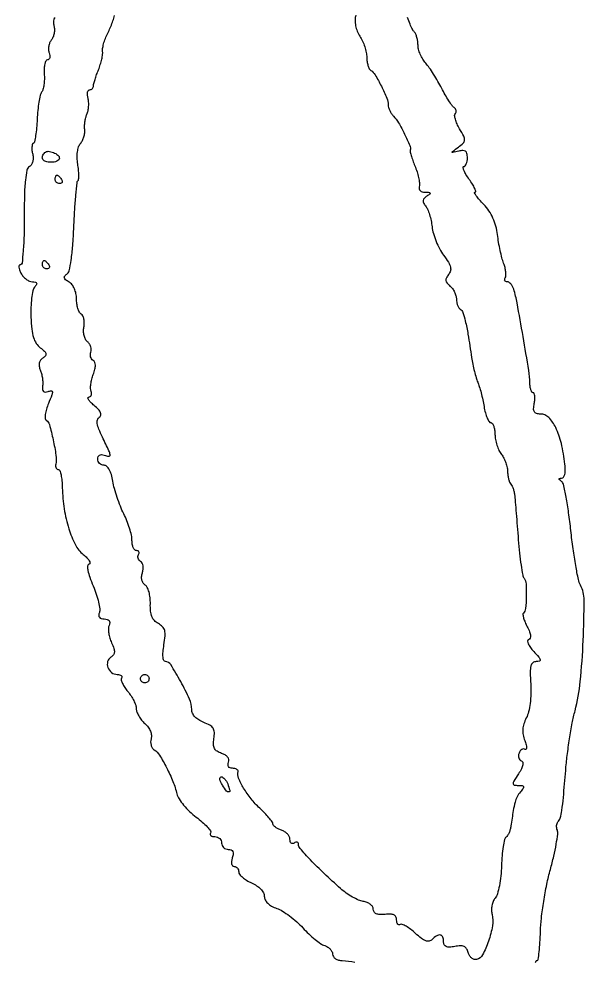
# Model space of a CAD drawing. Extents: x 173 to 1088, y 212 to 1028.
# Drawn here: x 955.5 to 1087.9, y 555.6 to 776.6 of the extents above; entities that cross this region are included whole.
import ezdxf

# ---------------------------------------------------------------- set-up
doc = ezdxf.new("R2010")
doc.units = 0

msp = doc.modelspace()

# ---------------------------------------------------------------- linework, layer by layer
for points in [[(963.989844, 776.853525, 0.15845), (963.673742, 776.465074, 0.108556), (963.576572, 775.832922, 0.048045), (963.711644, 774.994674, -0.061167), (963.828354, 774.126277, -0.047678), (963.748517, 773.176584, -0.048942), (963.497072, 772.292032, -0.079658), (963.100771, 771.621422, 0.075359), (962.712794, 770.977527, 0.055767), (962.482353, 770.177467, 0.056003), (962.435051, 769.350411, 0.07807), (962.589736, 768.626748, -0.052381), (962.756652, 768.003665, -0.094838), (962.739802, 767.477857, -0.14371), (962.548518, 767.13315, -0.197178), (962.224006, 767, 0.281313), (961.857886, 766.776309, 0.059919), (961.587569, 766.045313, 0.046302), (961.437507, 764.995397, 0.028769), (961.447586, 763.75, -0.024845), (961.468691, 762.425542, -0.026454), (961.356443, 761.133269, -0.027297), (961.141567, 760.040275, -0.099474), (960.837434, 759.405809, 0.105309), (960.503511, 758.688043, 0.015235), (960.188805, 757.095761, 0.016702), (959.933546, 755.162255, 0.013595), (959.786027, 753.078341, -0.011861), (959.649007, 751.042526, -0.017275), (959.42391, 749.257927, -0.012867), (959.153549, 747.819182, -0.204205), (958.873042, 747.421536, 0.192076), (958.646485, 747.115776, 0.051156), (958.550483, 746.505144, 0.044161), (958.577196, 745.732198, 0.033254), (958.737279, 744.896646, -0.06038), (958.855821, 744.02498, -0.065558), (958.756478, 743.175195, -0.073234), (958.461831, 742.46548, -0.119947), (958.007063, 742.004365, 0.204669), (957.394762, 741.13472, 0.02632), (957.030191, 738.832752, 0.020575), (956.810457, 735.365854, 0.006271), (956.759927, 730.106723, -0.007643), (956.706682, 725.795701, -0.01328), (956.512835, 722.222294, -0.007061), (956.238391, 719.338276, -0.382638), (955.861079, 719, 0.27956), (955.58959, 718.835336, 0.138308), (955.504239, 718.425914, 0.072804), (955.643961, 717.785167, 0.032848), (956, 717, 0.056122), (956.527291, 716.235059, 0.052552), (957.222205, 715.5875, 0.056453), (957.971573, 715.146069, 0.105276), (958.657628, 715, -0.041982), (959.377266, 714.93947, -0.259303), (959.656711, 714.715677, -0.238108), (959.627061, 714.34305, -0.036469), (959.181489, 713.718681, 0.122627), (958.780812, 712.886433, 0.020999), (958.494337, 711.140843, 0.021792), (958.330252, 709.016694, 0.017922), (958.335534, 706.742359, 0.016447), (958.538865, 703.885522, 0.047903), (958.930788, 701.948885, 0.070004), (959.568838, 700.576487, 0.086317), (960.52649, 699.542681, -0.022573), (961.527665, 698.705287, -0.149855), (961.853931, 698.150489, -0.245052), (961.730883, 697.661497, -0.065548), (961.104283, 697.119928, 0.08704), (960.555331, 696.602889, 0.107807), (960.265292, 695.965261, 0.096771), (960.250818, 695.210357, 0.058548), (960.50797, 694.350925, -0.039426), (960.796826, 693.504531, -0.025437), (961.001961, 692.488455, -0.02555), (961.101536, 691.467875, -0.043182), (961.067073, 690.609774, 0.046005), (961.038167, 689.772391, 0.179946), (961.242681, 689.306339, 0.223829), (961.665511, 689.146799, 0.071825), (962.336998, 689.299077, -0.07769), (963.079575, 689.458392, -0.420742), (963.353013, 689.208596, -0.10099), (963.22908, 688.47457, -0.006805), (962.432545, 686.492799, 0.026028), (961.946928, 685.136115, 0.040761), (961.688425, 683.924559, 0.048621), (961.65878, 682.98584, 0.242499), (961.92192, 682.548256, -0.190923), (962.670487, 681.542676, -0.012567), (963.537671, 677.959941, -0.017484), (964.183713, 674.356107, -0.081245), (964.14218, 672.25, 0.064584), (964.116888, 671.771981, 0.094981), (964.226968, 671.367188, 0.121536), (964.451598, 671.098757, 0.159357), (964.753592, 671, -0.318526), (965.086639, 670.763874, -0.030496), (965.37375, 669.751562, -0.030028), (965.588707, 668.379026, -0.018622), (965.683417, 666.75, 0.032837), (966.115108, 661.770929, 0.038073), (967.191256, 657.138185, 0.042135), (968.736071, 653.36471, 0.108292), (970.59902, 651.100771, -0.029291), (971.459975, 650.337878, -0.062596), (972.005275, 649.638331, -0.122995), (972.162023, 649.117486, -0.336005), (971.95764, 648.819213, 0.304975), (971.614888, 648.374851, 0.062236), (971.676891, 647.330971, 0.039977), (972.092807, 645.789556, 0.015375), (972.903983, 643.723998, -0.019907), (973.638801, 641.80187, -0.023947), (974.168686, 639.941331, -0.023634), (974.460199, 638.360091, -0.126025), (974.359665, 637.494888, 0.080698), (974.226526, 636.855708, 0.17577), (974.374226, 636.384373, 0.163437), (974.801184, 636.095317, 0.067884), (975.5, 636, -0.067663), (976.202905, 635.904442, -0.165764), (976.628405, 635.614103, -0.17623), (976.772693, 635.138573, -0.07819), (976.633827, 634.488151, 0.091219), (976.492124, 633.728736, 0.036396), (976.566697, 632.668476, 0.034495), (976.816478, 631.50764, 0.036672), (977.219982, 630.416537, -0.023755), (977.755721, 629.075322, -0.096151), (977.878698, 628.207768, -0.151228), (977.645821, 627.571931, -0.091747), (977.047427, 627.029311, 0.193249), (976.292336, 626.005408, 0.152591), (976.360631, 624.618672, 0.141614), (977.223366, 623.443851, 0.165493), (978.527632, 623, -0.054845), (979.098492, 622.937194, -0.118622), (979.49274, 622.744166, -0.189309), (979.650515, 622.458871, -0.172828), (979.579774, 622.129077, 0.201358), (979.5031, 621.642118, 0.046895), (979.78103, 620.843624, 0.041148), (980.30235, 619.913647, 0.030329), (981.020757, 618.976067, -0.03264), (981.778224, 617.977996, -0.030474), (982.418597, 616.867318, -0.031875), (982.863511, 615.810133, -0.083851), (983, 615.001978, 0.090655), (983.142303, 614.223571, 0.039705), (983.591653, 613.271563, 0.037591), (984.243431, 612.30963, 0.041166), (985.014136, 611.487207, -0.050665), (985.78945, 610.627779, -0.061705), (986.317664, 609.682333, -0.069703), (986.55417, 608.744592, -0.104176), (986.470305, 607.906439, 0.075278), (986.354115, 607.172747, 0.07122), (986.456303, 606.422737, 0.0755), (986.753736, 605.77133, 0.106536), (987.206169, 605.324219, -0.111978), (988.463277, 604.054892, -0.020492), (990.105455, 601.163727, -0.02304), (991.601107, 597.89827, -0.037725), (992.523175, 595, 0.085095), (993.017258, 593.839116, 0.030229), (994.087549, 592.379194, 0.028962), (995.480209, 590.88713, 0.030234), (997.017059, 589.588745, -0.018974), (998.474874, 588.412317, -0.029968), (999.620329, 587.28629, -0.030144), (1000.385686, 586.327678, -0.300339), (1000.400339, 585.838745, 0.177003), (1000.334914, 585.521215, 0.188495), (1000.492199, 585.246381, 0.11643), (1000.880606, 585.060402, 0.053739), (1001.440983, 585, -0.095165), (1002.036055, 584.885705, -0.09695), (1002.542039, 584.559375, -0.098802), (1002.880765, 584.072373, -0.103052), (1003, 583.5, 0.10362), (1003.119904, 582.927638, 0.09891), (1003.46042, 582.440625, 0.096802), (1003.969107, 582.114264, 0.094638), (1004.567388, 582, -0.088639), (1005.242687, 581.879337, -0.197727), (1005.619739, 581.532245, -0.144755), (1005.710381, 580.92767, -0.042184), (1005.5, 580, 0.043987), (1005.323992, 579.210739, 0.086344), (1005.350135, 578.569758, 0.136392), (1005.566615, 578.158106, 0.20676), (1005.932612, 578, -0.116912), (1006.339748, 577.903482, -0.100542), (1006.686455, 577.631083, -0.092932), (1006.919205, 577.223735, -0.083639), (1007, 576.744111, 0.170655), (1007.201487, 576.170969, 0.045954), (1007.88125, 575.467061, 0.040997), (1008.851658, 574.760927, 0.032608), (1010, 574.160294, -0.043279), (1011.193132, 573.503479, -0.054922), (1012.154967, 572.694222, -0.064127), (1012.789011, 571.83102, -0.127038), (1013, 571.014007, 0.121886), (1013.201486, 570.199753, 0.078171), (1013.786804, 569.415537, 0.064795), (1014.707411, 568.724094, 0.044867), (1015.895153, 568.186395, -0.05394), (1017.233153, 567.551245, -0.022351), (1018.892942, 566.426235, -0.021801), (1020.580254, 565.050677, -0.02624), (1022.034859, 563.611616, 0.01826), (1023.41358, 562.203407, 0.019045), (1024.872786, 560.920026, 0.019113), (1026.213524, 559.911182, 0.075019), (1027.139706, 559.455659, -0.065224), (1027.850906, 559.122928, -0.064948), (1028.453539, 558.617835, -0.07087), (1028.861277, 558.024407, -0.115638), (1029, 557.432612, 0.149971), (1029.170972, 556.875418, 0.097992), (1029.652489, 556.399083, 0.080179), (1030.379045, 556.070595, 0.059951), (1031.25, 555.943558, -0.053042), (1034.188395, 555.556216, -0.03946)], [(1034.408816, 777.492715, 0.059723), (1034.254797, 776.282642, 0.050634), (1034.3757, 774.998674, 0.048873), (1034.76092, 773.720549, 0.047445), (1035.389764, 772.527898, -0.038761), (1036.006449, 771.405888, -0.027406), (1036.526993, 770.064893, -0.027802), (1036.884599, 768.720004, -0.051119), (1037, 767.5942, 0.034834), (1037.069076, 766.60391, 0.039575), (1037.275149, 765.675357, 0.043359), (1037.57612, 764.930835, 0.137455), (1037.936676, 764.539136, -0.121427), (1038.968696, 763.486589, -0.017495), (1040.420033, 760.822938, -0.018741), (1041.677518, 758.055032, -0.097546), (1042, 756.417791, 0.076521), (1042.089791, 755.834516, 0.036727), (1042.370614, 755.129199, 0.035316), (1042.77881, 754.4211, 0.042206), (1043.261663, 753.821429, -0.058281), (1044.452755, 752.241008, -0.018103), (1045.863313, 749.616771, -0.013207), (1047.093058, 746.939541, -0.157089), (1047.197156, 745.81793, 0.116974), (1047.203084, 745.3885, 0.010938), (1047.485713, 744.361577, 0.013572), (1047.887769, 743.138452, 0.01026), (1048.392742, 741.81793, -0.022668), (1048.875178, 740.455996, -0.025464), (1049.211186, 739.107455, -0.025925), (1049.376889, 737.9437, -0.109834), (1049.286765, 737.25, 0.142326), (1049.255065, 736.764729, 0.153992), (1049.491229, 736.355216, 0.117929), (1049.984231, 736.081175, 0.066148), (1050.666667, 735.984687, -0.013007), (1051.6368, 735.951336, -0.283215), (1051.860041, 735.794526, -0.350128), (1051.795301, 735.557943, -0.016487), (1051.064302, 735.060903, 0.055404), (1050.424565, 734.548983, 0.165558), (1050.180525, 734.052806, 0.157725), (1050.284359, 733.494604, 0.049023), (1050.768395, 732.779067, -0.073553), (1051.233756, 732.012984, -0.024219), (1051.687685, 730.771804, -0.023527), (1052.064504, 729.327066, -0.024589), (1052.297334, 727.874387, 0.043799), (1052.612998, 726.295268, 0.025169), (1053.251879, 724.461039, 0.024992), (1054.085607, 722.669074, 0.037817), (1055.000386, 721.213347, -0.019954), (1056.118704, 719.567204, -0.077616), (1056.599156, 718.436859, -0.128993), (1056.590488, 717.531732, -0.107051), (1056.144814, 716.674491, 0.054375), (1055.644314, 715.917325, 0.152011), (1055.535541, 715.297529, 0.142677), (1055.796132, 714.70029, 0.045833), (1056.487669, 714.010234, -0.06124), (1057.066512, 713.396001, -0.04407), (1057.555753, 712.589607, -0.044592), (1057.889327, 711.724771, -0.069863), (1058, 710.936572, 0.044622), (1058.065852, 710.200151, 0.045261), (1058.261294, 709.490741, 0.04934), (1058.548172, 708.908631, 0.115695), (1058.889512, 708.568285, -0.172261), (1059.50775, 707.797555, -0.025755), (1060.071912, 705.86026, -0.01709), (1060.700698, 702.721286, -0.00369), (1061.562009, 697.25, 0.01278), (1061.840678, 695.667634, 0.010887), (1062.213323, 694.014063, 0.011027), (1062.618471, 692.524003, 0.030285), (1062.990043, 691.5, -0.028654), (1063.36534, 690.476146, -0.010398), (1063.782998, 688.985937, -0.010272), (1064.17352, 687.332364, -0.012058), (1064.473347, 685.75, 0.023312), (1064.779214, 684.313282, 0.035155), (1065.18974, 683.101563, 0.038398), (1065.637424, 682.228248, 0.260766), (1066.045313, 682, -0.246782), (1066.414158, 681.806146, -0.064735), (1066.728903, 681.192188, -0.050318), (1066.950063, 680.303376, -0.032951), (1067.031803, 679.25, 0.044038), (1067.151194, 678.055058, 0.030479), (1067.485547, 676.737606, 0.030834), (1067.966674, 675.501288, 0.053747), (1068.531803, 674.55887, -0.044579), (1069.094069, 673.658971, -0.03106), (1069.568717, 672.558675, -0.031447), (1069.894123, 671.436727, -0.05491), (1070, 670.475537, 0.031566), (1070.0553, 669.600457, 0.031895), (1070.220313, 668.742397, 0.033633), (1070.461222, 668.017855, 0.099676), (1070.75, 667.583686, -0.089644), (1071.051675, 667.149123, -0.029171), (1071.33511, 666.417686, -0.028007), (1071.561212, 665.551605, -0.028137), (1071.688672, 664.667019, -0.001633), (1071.796335, 663.381874, -0.000244), (1072.003114, 660.797017, -0.000274), (1072.244178, 657.743748, -0.000237), (1072.494171, 654.535591, 0.007563), (1072.783918, 651.409402, 0.010357), (1073.145395, 648.606522, 0.007407), (1073.528315, 646.289537, 0.109925), (1073.844922, 645.535591, -0.140213), (1074.30599, 644.223547, -0.019876), (1074.36254, 641.335153, -0.018396), (1074.197935, 638.448377, -0.174657), (1073.679711, 637.346378, 0.240552), (1073.568829, 637.004077, 0.029792), (1073.744021, 636.214852, 0.029866), (1074.085932, 635.241218, 0.020406), (1074.583572, 634.179311, -0.024498), (1075.133142, 632.981177, -0.068242), (1075.356943, 632.085287, -0.123604), (1075.273351, 631.480892, -0.218937), (1074.914468, 631.142291, 0.328397), (1074.687359, 630.817996, 0.096227), (1074.825519, 630.186924, 0.057151), (1075.314731, 629.335598, 0.029619), (1076.101187, 628.392291, -0.010656), (1077.280798, 627.081775, -0.116347), (1077.606078, 626.456838, -0.389754), (1077.424378, 626.120268, -0.083314), (1076.707612, 626, 0.169177), (1075.905804, 625.720711, 0.165678), (1075.442615, 625.001337, 0.066317), (1075.282434, 623.567409, 0.010667), (1075.402321, 620.75, -0.023218), (1075.442442, 618.448883, -0.02499), (1075.265307, 616.210263, -0.026881), (1074.902289, 614.245241, -0.058258), (1074.372406, 612.806202, 0.038412), (1073.791353, 611.402275, 0.061487), (1073.543099, 610.130692, 0.063694), (1073.615356, 608.869455, 0.044749), (1074.00036, 607.499053, -0.02134), (1074.321943, 606.530744, -0.057271), (1074.440004, 605.81535, -0.173234), (1074.339354, 605.48283, -0.389988), (1074.101762, 605.437108, 0.154005), (1073.718889, 605.534041, 0.123058), (1073.310498, 605.406578, 0.097641), (1072.937267, 605.06436, 0.067011), (1072.660962, 604.558864, 0.07435), (1072.533872, 603.985097, 0.09178), (1072.595806, 603.441742, 0.105764), (1072.83377, 603.013596, 0.133539), (1073.20954, 602.763487, -0.246219), (1073.543851, 602.416095, -0.125398), (1073.564946, 601.793797, -0.066709), (1073.233483, 600.882439, -0.024502), (1072.538353, 599.698879, 0.007049), (1071.453201, 597.990671, 0.135925), (1071.280208, 597.392787, 0.36813), (1071.537764, 597.083263, 0.042855), (1072.507435, 597, -0.030643), (1073.399718, 596.945264, -0.29445), (1073.678408, 596.71278, -0.232001), (1073.616455, 596.311302, -0.020924), (1072.982635, 595.479076, 0.054688), (1072.232492, 594.342706, 0.051074), (1071.725877, 593.04475, 0.02829), (1071.306272, 591.109405, 0.005229), (1070.77374, 587.5, -0.034807), (1070.604316, 586.68764, -0.034036), (1070.322937, 585.900322, -0.03602), (1069.97949, 585.245895, -0.097025), (1069.623492, 584.862797, 0.183325), (1069.270569, 584.323615, 0.015103), (1068.953279, 582.644327, 0.018651), (1068.703308, 580.557914, 0.013253), (1068.572754, 578.205355, -0.019152), (1068.409764, 575.784746, -0.021868), (1068.064617, 573.489562, -0.021674), (1067.60652, 571.587404, -0.103632), (1067.087594, 570.605544, 0.077841), (1066.627608, 569.83355, 0.048337), (1066.330056, 568.81939, 0.047239), (1066.227244, 567.733331, 0.061548), (1066.349619, 566.743143, -0.104709), (1066.448216, 564.09725, -0.039951), (1065.526449, 560.506346, -0.036959), (1064.137589, 557.266762, -0.226564), (1062.725571, 556.201576, -0.129648), (1062.12714, 556.235825, -0.094545), (1061.540997, 556.55875, -0.083503), (1061.056405, 557.12016, -0.07255), (1060.752994, 557.83655, 0.07371), (1060.367733, 558.740383, 0.148985), (1059.793938, 559.248655, 0.117704), (1058.932776, 559.41856, 0.037354), (1057.623699, 559.268398, -0.03002), (1056.351855, 559.103592, -0.11822), (1055.578185, 559.233618, -0.191096), (1055.153121, 559.653693, -0.103786), (1055, 560.383423, 0.09092), (1054.801818, 561.464291, 0.262376), (1054.237456, 561.934776, 0.190865), (1053.374645, 561.763961, 0.053239), (1052.282776, 560.882776, -0.150925), (1051.597324, 560.520846, -0.136562), (1050.796865, 560.589232, -0.076257), (1049.781941, 561.155462, -0.021643), (1048.400703, 562.329266, 0.023054), (1047.282033, 563.274515, 0.033521), (1046.207762, 563.991396, 0.035492), (1045.301586, 564.429669, 0.237601), (1044.817927, 564.387473, -0.188988), (1044.508473, 564.33116, -0.185608), (1044.240266, 564.499538, -0.110463), (1044.0587, 564.902732, -0.050815), (1044, 565.478832, 0.118116), (1043.830301, 566.187168, 0.164768), (1043.367885, 566.639079, 0.10551), (1042.545617, 566.837748, 0.032994), (1041.271405, 566.787849, -0.034013), (1040.03509, 566.741955, -0.096363), (1039.197003, 566.932034, -0.151424), (1038.70973, 567.355736, -0.135886), (1038.521405, 568, 0.142217), (1038.338575, 568.59779, 0.082147), (1037.825683, 569.15582, 0.070535), (1037.070554, 569.59095, 0.060362), (1036.183049, 569.828324, -0.067291), (1035.084947, 570.138328, -0.025907), (1033.663361, 570.845008, -0.025087), (1032.180428, 571.781555, -0.028242), (1030.858978, 572.828324, -0.008297), (1027.023099, 576.351914, -0.012938), (1023.850819, 579.524574, -0.008502), (1021.376065, 582.221526, -0.183379), (1021, 583.212418, 0.135114), (1020.919092, 583.50636, 0.190653), (1020.70625, 583.670462, 0.141574), (1020.382802, 583.670056, 0.067864), (1020, 583.5, -0.13093), (1019.620053, 583.385296, -0.189949), (1019.29375, 583.50168, -0.14451), (1019.073681, 583.848266, -0.069787), (1019, 584.373595, 0.118841), (1018.85109, 584.991258, 0.070524), (1018.4125, 585.613524, 0.064127), (1017.764655, 586.145977, 0.063217), (1017, 586.5, -0.036102), (1016.234461, 586.805326, -0.046593), (1015.5875, 587.197365, -0.054265), (1015.138412, 587.612675, -0.180945), (1015, 587.982622, 0.159512), (1014.844246, 588.458418, 0.015914), (1014.095533, 589.414126, 0.018752), (1013.100263, 590.517641, 0.013829), (1011.920963, 591.665234, -0.037731), (1009.887066, 593.842991, -0.035337), (1008.15418, 596.347983, -0.035677), (1006.977994, 598.702899, -0.152149), (1006.838518, 600.25, 0.203858), (1006.7836, 600.535353, 0.114887), (1006.521159, 600.779688, 0.080641), (1006.081845, 600.945036, 0.049802), (1005.531385, 601, -0.095167), (1004.990451, 601.103899, -0.153497), (1004.629973, 601.397881, -0.149542), (1004.496939, 601.8517, -0.088903), (1004.603706, 602.409658, 0.133778), (1004.666617, 603.03397, 0.124359), (1004.408207, 603.623683, 0.09644), (1003.828626, 604.130038, 0.054667), (1002.973324, 604.508467, -0.061659), (1001.927992, 604.988502, -0.136636), (1001.337946, 605.62755, -0.116767), (1001.110436, 606.551317, -0.038701), (1001.206413, 607.95302, 0.044196), (1001.291263, 609.429781, 0.133501), (1000.999475, 610.385311, 0.125609), (1000.250743, 611.095636, 0.037079), (998.80541, 611.767348, -0.046538), (997.62978, 612.340956, -0.068921), (996.742671, 613.065053, -0.081607), (996.191251, 613.89623, -0.106121), (996, 614.787183, 0.106677), (995.478393, 617.204162, 0.019547), (993.420387, 621.314614, 0.014089), (991.070917, 625.311183, 0.258317), (989.826608, 626, -0.313582), (989.456365, 626.257526, -0.067367), (989.275486, 627.063429, -0.043989), (989.277551, 628.301337, -0.019447), (989.48726, 629.924593, 0.019323), (989.764277, 632.06466, 0.087187), (989.659128, 633.315763, 0.133654), (989.162383, 634.176315, 0.072665), (988.173638, 634.907072, -0.081879), (987.261428, 635.60746, -0.092455), (986.667724, 636.537348, -0.072111), (986.357507, 637.805746, -0.031067), (986.298577, 639.549795, 0.034188), (986.241235, 640.982187, 0.039891), (985.98668, 642.319482, 0.043946), (985.589829, 643.387806, 0.14442), (985.093084, 643.942471, -0.110668), (984.609953, 644.414725, -0.087435), (984.323277, 645.089174, -0.076243), (984.261619, 645.906501, -0.057673), (984.433665, 646.790997, 0.053039), (984.602886, 647.620029, 0.061617), (984.580605, 648.424127, 0.071636), (984.380908, 649.084143, 0.146124), (984.024365, 649.484941, -0.086805), (983.664398, 649.804982, -0.094203), (983.44687, 650.219755, -0.10021), (983.404368, 650.663844, -0.112784), (983.542705, 651.069098, 0.090666), (983.681645, 651.42443, 0.169366), (983.637945, 651.726548, 0.176081), (983.418448, 651.928183, 0.098926), (983.059017, 652, -0.211218), (982.654041, 652.179065, -0.081038), (982.311086, 652.706615, -0.061687), (982.077671, 653.484552, -0.042095), (982, 654.405499, 0.055163), (981.868619, 655.592709, 0.019978), (981.431409, 657.233705, 0.019529), (980.805323, 659.007089, 0.022001), (980.064371, 660.655499, -0.02162), (979.278442, 662.400423, -0.014144), (978.518239, 664.47224, -0.014235), (977.890976, 666.537119, -0.026326), (977.519058, 668.25, 0.028895), (977.169931, 669.819017, 0.056687), (976.684209, 671.000752, 0.08027), (976.101312, 671.746524, 0.188998), (975.454687, 672, -0.100016), (974.899543, 672.112169, -0.098169), (974.427314, 672.431406, -0.097711), (974.111003, 672.908115, -0.098069), (974, 673.468615, -0.094119), (974.106211, 674.027855, -0.166113), (974.407358, 674.382077, -0.151899), (974.885039, 674.496694, -0.075244), (975.5, 674.361626, 0.063561), (976.555829, 674.103855, 0.477001), (976.874129, 674.417262, 0.085393), (976.608098, 675.388359, 0.003738), (975.090592, 678.568411, -0.016567), (974.238813, 680.47792, -0.057105), (973.874689, 681.781597, -0.103871), (973.918233, 682.674592, -0.183734), (974.340592, 683.267287, 0.175095), (974.691476, 683.74264, 0.176982), (974.655521, 684.330026, 0.089834), (974.157357, 685.072987, 0.025788), (973.139216, 686.020315, -0.021134), (972.3053, 686.78188, -0.053552), (971.788986, 687.418468, -0.145955), (971.672733, 687.815875, -0.412669), (971.857831, 688, 0.140829), (972.227421, 688.106204, 0.152573), (972.470512, 688.389968, 0.12101), (972.541982, 688.820002, 0.07269), (972.427801, 689.327551, -0.091645), (972.299638, 690.017636, -0.031162), (972.362532, 691.039767, -0.029765), (972.574818, 692.185094, -0.030144), (972.920975, 693.29215, 0.027182), (973.308209, 694.505316, 0.065839), (973.423514, 695.437022, 0.099484), (973.281187, 696.115845, 0.154265), (972.893616, 696.565749, -0.108129), (972.538748, 696.909162, -0.08187), (972.315645, 697.404749, -0.077322), (972.255528, 697.973599, -0.079507), (972.372385, 698.528038, 0.101567), (972.469591, 699.11555, 0.070016), (972.349605, 699.781431, 0.066634), (972.039553, 700.421403, 0.073595), (971.580445, 700.933237, -0.104332), (971.115406, 701.520025, -0.055573), (970.79529, 702.393685, -0.051802), (970.656887, 703.400034, -0.055568), (970.734055, 704.389133, 0.046272), (970.826817, 705.348346, 0.052687), (970.733481, 706.266132, 0.060125), (970.480936, 707.011379, 0.143571), (970.09417, 707.4418, -0.137419), (969.672992, 707.899291, -0.04337), (969.321412, 708.768708, -0.039585), (969.080691, 709.852995, -0.034848), (969, 711.009327, 0.050354), (968.876085, 712.236637, 0.054649), (968.509503, 713.379319, 0.059864), (967.948927, 714.316179, 0.095144), (967.25, 714.932014, -0.032344), (966.457059, 715.471277, -0.158627), (966.157675, 715.914317, -0.242647), (966.240961, 716.332781, -0.078377), (966.721346, 716.773012, 0.194087), (967.279236, 717.584963, 0.017465), (967.73898, 720.059716, 0.018166), (968.120408, 723.438155, 0.008295), (968.38451, 727.871139, -0.004419), (968.590684, 731.851256, -0.00682), (968.846202, 735.287066, -0.002699), (969.119888, 738.212914, -0.17339), (969.335802, 738.669135, 0.181884), (969.50649, 739.045712, 0.019159), (969.533436, 740.028356, 0.021728), (969.46749, 741.240557, 0.015771), (969.293168, 742.58084, -0.034247), (969.1581, 744.038332, -0.039321), (969.234452, 745.433762, -0.043586), (969.500445, 746.621133, -0.096606), (969.943491, 747.43191, 0.059787), (970.387257, 748.119255, 0.040748), (970.726128, 748.98673, 0.040925), (970.918171, 749.891471, 0.063071), (970.919272, 750.690374, -0.043092), (970.887676, 751.51139, -0.025556), (970.984336, 752.486875, -0.025448), (971.181825, 753.457355, -0.039528), (971.459036, 754.264944, 0.053571), (971.715115, 755.085123, 0.032446), (971.847827, 756.094546, 0.032235), (971.849276, 757.125917, 0.048221), (971.706343, 758.014944, -0.041292), (971.573246, 758.775524, -0.070963), (971.605975, 759.41689, -0.10726), (971.789555, 759.84349, -0.242258), (972.09362, 760, 0.102249), (972.439488, 760.071477, 0.098644), (972.733751, 760.274627, 0.097157), (972.93091, 760.578063, 0.095917), (973, 760.9349, -0.063566), (973.067346, 761.462492, -0.011295), (973.339666, 762.422109, -0.012055), (973.71363, 763.538576, -0.010606), (974.156309, 764.6849, 0.022412), (974.585005, 765.87808, 0.020787), (974.917406, 767.134985, 0.021288), (975.11869, 768.277397, 0.062961), (975.123523, 769.072496, -0.077876), (975.152184, 769.873641, -0.024434), (975.43842, 771.043026, -0.023751), (975.890662, 772.336266, -0.024201), (976.461052, 773.572496, 0.021426), (977.045871, 774.821739, 0.019583), (977.541042, 776.154108, 0.020018), (977.888726, 777.378719, 0.058337)], [(1076.513654, 555.487071, -0.062112), (1076.698451, 555.880442, -0.255579), (1076.920599, 556.003859, 0.371859), (1077.158044, 556.211564, 0.006893), (1077.383632, 557.988263, 0.013293), (1077.571305, 560.167017, 0.008046), (1077.683255, 562.753859, -0.021741), (1077.905666, 565.897429, -0.011126), (1078.443277, 569.815565, -0.011034), (1079.177386, 573.834343, -0.016291), (1080.013227, 577.320405, 0.00966), (1080.798214, 580.412927, 0.013105), (1081.379218, 583.234792, 0.010039), (1081.751038, 585.587053, 0.126443), (1081.648873, 586.47264, -0.052381), (1081.499945, 587.028578, -0.054065), (1081.472025, 587.59734, -0.059848), (1081.561668, 588.094114, -0.122436), (1081.764512, 588.431179, 0.128992), (1082.307667, 589.360683, 0.030518), (1082.687547, 591.132122, 0.015283), (1083.054477, 594.183766, 0.002152), (1083.591374, 600.5, -0.011031), (1083.951713, 604.001201, -0.007817), (1084.503908, 607.9125, -0.007895), (1085.149053, 611.633455, -0.016528), (1085.791624, 614.5, 0.038253), (1087.010551, 621.310549, 0.014501), (1087.702437, 630.952728, 0.010089), (1087.915343, 640.431302, 0.12405), (1087.046402, 643.913297, -0.072258), (1086.566364, 645.240173, -0.007532), (1085.946325, 648.502831, -0.009223), (1085.334859, 652.434337, -0.007261), (1084.813244, 656.712447, 0.008544), (1084.291851, 660.899283, 0.012652), (1083.679647, 664.546971, 0.007825), (1083.049898, 667.542138, 0.189685), (1082.57833, 668.234687, -0.024946), (1082.120107, 668.581558, -0.247065), (1082.031594, 668.797796, -0.340559), (1082.166758, 668.942194, -0.037174), (1082.650479, 668.984687, 0.240974), (1083.096386, 669.220379, 0.09502), (1083.389165, 669.87222, 0.059727), (1083.506242, 670.900489, 0.027368), (1083.424273, 672.25, 0.028374), (1082.575646, 677.131602, 0.055783), (1081.262014, 680.841579, 0.079726), (1079.609621, 683.20141, 0.202921), (1077.722908, 684, -0.064556), (1076.771152, 684.123398, -0.197239), (1076.261856, 684.508439, -0.148913), (1076.087255, 685.227155, -0.032899), (1076.244751, 686.5, 0.02698), (1076.374861, 687.458375, 0.046031), (1076.365975, 688.265625, 0.062535), (1076.236037, 688.825849, 0.314268), (1075.986328, 689, -0.254798), (1075.700593, 689.155719, -0.060464), (1075.45526, 689.660938, -0.047679), (1075.280405, 690.388065, -0.031012), (1075.212429, 691.25, 0.03586), (1074.950313, 694.207869, 0.002701), (1073.622268, 702.160089, 0.002962), (1072.213484, 710.045106, 0.030572), (1071.416111, 713.25, 0.0483), (1071.13189, 713.919451, 0.05617), (1070.735756, 714.485937, 0.064971), (1070.293558, 714.87266, 0.148276), (1069.873595, 715, -0.105779), (1069.539912, 715.071393, -0.180538), (1069.33957, 715.2691, -0.163772), (1069.306723, 715.566154, -0.084964), (1069.448137, 715.916084, 0.131684), (1069.60385, 716.434644, 0.035606), (1069.568094, 717.299263, 0.033465), (1069.38447, 718.311703, 0.029258), (1069.061454, 719.338364, -0.027205), (1068.661736, 720.590839, -0.010911), (1068.246835, 722.341473, -0.010759), (1067.880741, 724.251548, -0.013368), (1067.626334, 726.042374, 0.037696), (1067.241814, 728.04456, 0.041115), (1066.567834, 729.906648, 0.04183), (1065.610989, 731.604986, 0.041849), (1064.384943, 733.120094, -0.012869), (1063.378783, 734.225913, -0.026152), (1062.658146, 735.154028, -0.036457), (1062.266427, 735.81492, -0.55705), (1062.381003, 736, 0.491846), (1062.532516, 736.196603, 0.043477), (1062.286847, 736.88125, 0.031097), (1061.766508, 737.84841, 0.015754), (1061, 739, -0.017834), (1060.240298, 740.151717, -0.035889), (1059.742123, 741.11875, -0.055919), (1059.54079, 741.787979, -0.468128), (1059.71762, 742, 0.220874), (1060.044396, 742.151756, 0.077265), (1060.320622, 742.6053, 0.058751), (1060.508933, 743.271572, 0.039541), (1060.571429, 744.060594, 0.051442), (1060.470104, 745.042841, 0.180558), (1060.136427, 745.571708, 0.176927), (1059.532621, 745.758783, 0.049061), (1058.535714, 745.610331, -0.003131), (1057.139667, 745.269276, -0.459503), (1057.019793, 745.356331, -0.256029), (1057.10229, 745.541033, -0.001969), (1058.458224, 746.562236, 0.033351), (1059.573876, 747.517775, 0.185029), (1059.897054, 748.222538, 0.135185), (1059.717339, 749.088144, 0.01503), (1058.734574, 750.872184, -0.027018), (1058.141141, 752.013339, -0.038444), (1057.750816, 753.087072, -0.043186), (1057.586377, 753.963339, -0.224822), (1057.74739, 754.414057, 0.126022), (1057.936264, 754.732983, 0.120621), (1057.952772, 755.109022, 0.106792), (1057.789318, 755.486137, 0.082033), (1057.47104, 755.804373, -0.081403), (1056.98263, 756.291495, -0.012736), (1056.213006, 757.419351, -0.013877), (1055.368982, 758.809751, -0.011702), (1054.551961, 760.325331, 0.013186), (1053.674162, 761.942156, 0.010549), (1052.646832, 763.63729, 0.010696), (1051.629112, 765.166061, 0.026436), (1050.801961, 766.228341, -0.044005), (1050.112167, 767.181407, -0.033857), (1049.529326, 768.32638, -0.034755), (1049.129205, 769.480634, -0.066147), (1049, 770.45301, 0.036301), (1048.935177, 771.344694, 0.03288), (1048.741736, 772.248384, 0.034449), (1048.458639, 773.034949, 0.083281), (1048.120802, 773.55, -0.07193), (1047.705239, 774.153407, -0.012909), (1047.129859, 775.395938, -0.013697), (1046.528735, 776.898945, -0.012)]]:
    msp.add_lwpolyline(points, format="xyb")
for points in [[(965, 743.893011, -0.208972), (964.850784, 743.551578, -0.081888), (964.4125, 743.262322, -0.06238), (963.765672, 743.065528, -0.042713), (963, 743, -0.069473), (961.79516, 743.16822, -0.186855), (961.116527, 743.680805, -0.235241), (961.047981, 744.420792, -0.104297), (961.597766, 745.264432, -0.214275), (962.401339, 745.569868, -0.081237), (963.599301, 745.300655, -0.081579), (964.6448, 744.665438, -0.218907)], [(965.5, 739, -0.082592), (965.656512, 738.6179, -0.161196), (965.6254, 738.29375, -0.182303), (965.413961, 738.078288, -0.108972), (965.059017, 738, -0.093332), (964.654762, 738.076123, -0.09642), (964.311086, 738.29375, -0.099167), (964.081062, 738.618444, -0.105053), (964, 739, -0.042167), (964.032345, 739.382849, -0.061769), (964.129539, 739.70625, -0.081139), (964.272352, 739.92554, -0.210953), (964.440983, 740, -0.151918), (964.65171, 739.934461, -0.038439), (964.933975, 739.70625, -0.035638), (965.231006, 739.382774, -0.029505)], [(962.5, 719, -0.082592), (962.656512, 718.6179, -0.161196), (962.6254, 718.29375, -0.182303), (962.413961, 718.078288, -0.108972), (962.059017, 718, -0.093332), (961.654762, 718.076123, -0.09642), (961.311086, 718.29375, -0.099167), (961.081062, 718.618444, -0.105053), (961, 719, -0.042167), (961.032345, 719.382849, -0.061769), (961.129539, 719.70625, -0.081139), (961.272352, 719.92554, -0.210953), (961.440983, 720, -0.151918), (961.65171, 719.934461, -0.038439), (961.933975, 719.70625, -0.035638), (962.231006, 719.382774, -0.029505)], [(986, 622, -0.099038), (985.923658, 621.618362, -0.097945), (985.70625, 621.29375, -0.097945), (985.381638, 621.076342, -0.099038), (985, 621, -0.099038), (984.618362, 621.076342, -0.097945), (984.29375, 621.29375, -0.097945), (984.076342, 621.618362, -0.099038), (984, 622, -0.099038), (984.076342, 622.381638, -0.097945), (984.29375, 622.70625, -0.097945), (984.618362, 622.923658, -0.099038), (985, 623, -0.099038), (985.381638, 622.923658, -0.097945), (985.70625, 622.70625, -0.097945), (985.923658, 622.381638, -0.099038)], [(1004.41655, 597.356872, -0.023359), (1004.914968, 595.851327, -0.420577), (1004.68543, 595.453433, -0.305166), (1004.160953, 595.63959, -0.019778), (1003.203671, 597.045478, -0.03178), (1002.798919, 597.795782, -0.067431), (1002.60642, 598.425859, -0.130593), (1002.646578, 598.834884, -0.31296), (1002.884537, 599, -0.147285), (1003.275462, 598.882291, -0.058929), (1003.706429, 598.517331, -0.051509), (1004.108616, 597.985515, -0.044569)]]:
    msp.add_lwpolyline(points, format="xyb", close=True)

doc.saveas('drawing.dxf')
